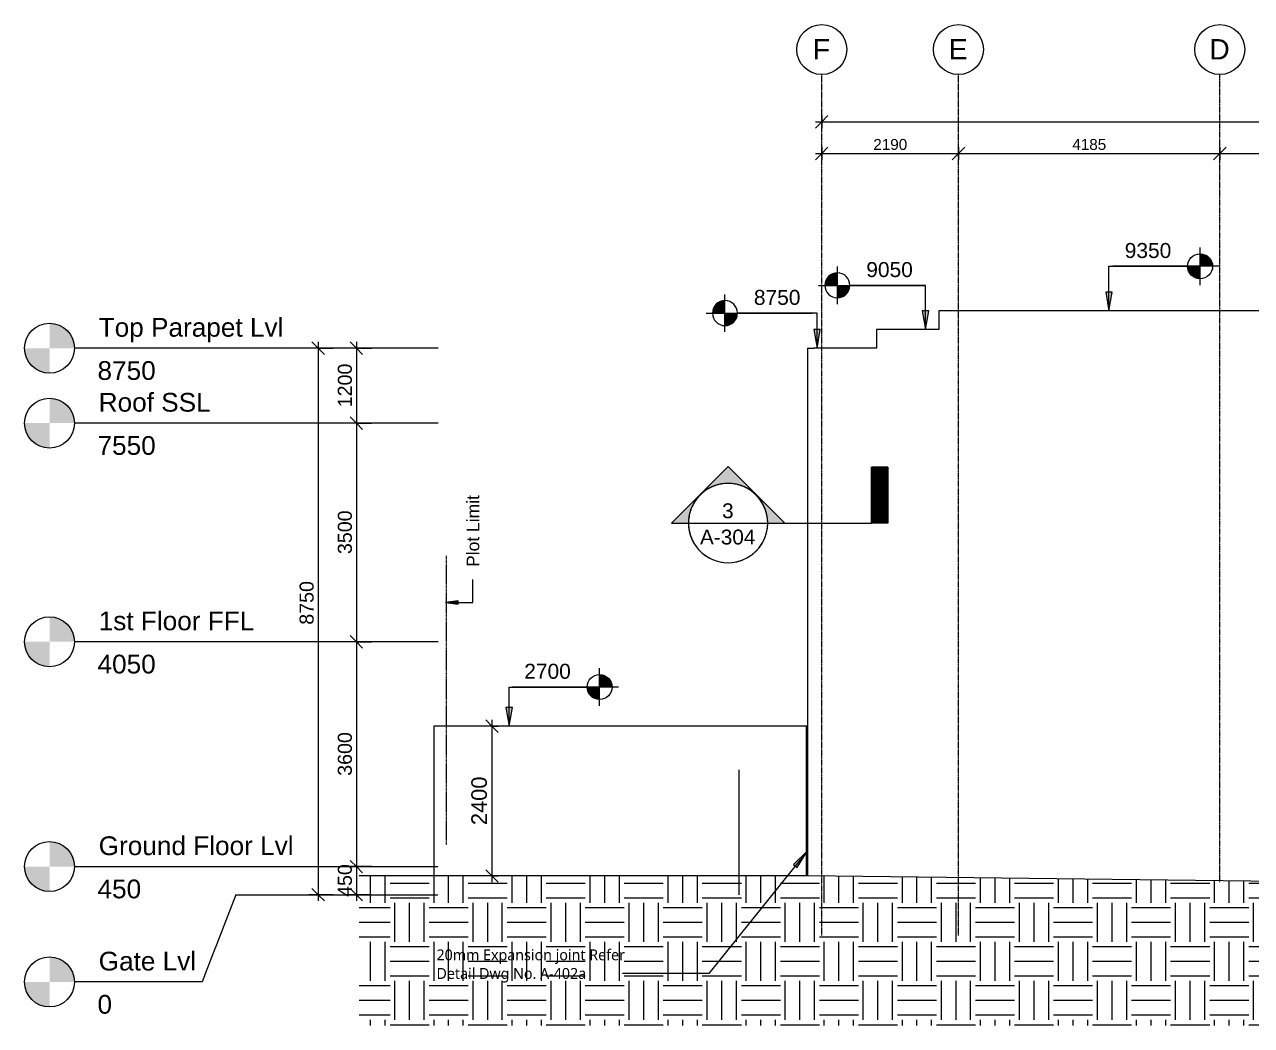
# Model space of a CAD drawing. Header units: millimetres. Extents: x -14692 to 72145, y -2093 to 15232.
# Drawn here: x 19291 to 38939, y -2093 to 13932 of the extents above; entities that cross this region are included whole.
import ezdxf

# ---------------------------------------------------------------- set-up
doc = ezdxf.new("R2010")
doc.units = ezdxf.units.MM
for name, pattern in [('Centre', [31.75, 6.35, -4.75, 15.9, -4.75]), ('Grid Line', [22.225, 12.7, -3.175, 3.175, -3.175]), ('Hidden', [7.14375, 4.7625, -2.38125])]:
    doc.linetypes.add(name, pattern=pattern)
for name, color, linetype, lineweight in [('A-ANNO-DIMS', 211, 'Continuous', 9), ('A-ANNO-DIMS-100', 211, 'Continuous', 9), ('A-ANNO-NOTE', 131, 'Continuous', 9), ('A-DETL', 90, 'Continuous', 9), ('A-DETL-GENF', 92, 'Continuous', 9), ('A-DETL-HDLN', 90, 'Hidden', 9), ('A-DETL-THIN', 151, 'Continuous', 9), ('A-FLOR-LEVL', 51, 'Continuous', 9), ('A-GENM', 13, 'Continuous', 9), ('A-WALL', 113, 'Continuous', 9), ('G-ANNO-DIMS', 111, 'Continuous', 9), ('G-ANNO-TEXT', 231, 'Continuous', 9), ('S-GRID', 1, 'Continuous', 9), ('S-GRID-IDEN', 1, 'Continuous', 9)]:
    doc.layers.add(name, color=color, linetype=linetype, lineweight=lineweight)
doc.styles.add('Arial', font='arial.ttf', dxfattribs={"height": 238.125})
doc.styles.add('Arial_1', font='arial.ttf', dxfattribs={"height": 300})
doc.styles.add('Arial_2', font='arial.ttf', dxfattribs={"height": 325})
doc.styles.add('Arial_3', font='arial.ttf', dxfattribs={"height": 225})
doc.styles.add('Arial_4', font='arial.ttf', dxfattribs={"height": 240})
doc.styles.add('Arial_5', font='arial.ttf', dxfattribs={"height": 200})
doc.styles.add('Arial_6', font='arial.ttf', dxfattribs={"height": 175})
doc.styles.add('Arial_7', font='arial.ttf', dxfattribs={"height": 250})
doc.styles.add('Lucida Sans Unicode_1', font='l_10646.ttf', dxfattribs={"height": 175})
doc.dimstyles.new('25', dxfattribs={"dimscale": 304.8, "dimtxt": 255.06485, "dimasz": 0.656168, "dimexe": 0.328084, "dimexo": 0.0625, "dimgap": 0.016404, "dimtad": 1, "dimdec": 0, "dimzin": 0, "dimdsep": 46, "dimtxsty": 'Arial_7', "dimblk1": 'OBLIQUE', "dimblk2": 'OBLIQUE', "dimsah": 1, "dimcen": 0.09, "dimdle": 0.328084, "dimazin": 0, "dimtfac": 1, "dimtdec": 4, "dimtix": 1, "dimtmove": 0, "dimatfit": 3, "dimfxl": 0.328084, "dimfxlon": 1, "dimtvp": 1, "dimtolj": 1, "dimtzin": 0, "dimarcsym": 2})
doc.dimstyles.new('Ele-dim-100', dxfattribs={"dimscale": 304.8, "dimtxt": 229.558365, "dimasz": 0.656168, "dimexe": 0.492126, "dimexo": 0.0625, "dimgap": 0.016404, "dimtad": 1, "dimdec": 0, "dimrnd": 5, "dimzin": 0, "dimdsep": 46, "dimtxsty": 'Arial_3', "dimblk1": 'OBLIQUE', "dimblk2": 'OBLIQUE', "dimsah": 1, "dimcen": 0.09, "dimdle": 0.328084, "dimazin": 0, "dimtfac": 1, "dimtdec": 4, "dimtix": 1, "dimtmove": 0, "dimatfit": 3, "dimfxl": 0.787402, "dimfxlon": 1, "dimtvp": 1, "dimtolj": 1, "dimtzin": 0, "dimarcsym": 2})
doc.dimstyles.new('Ele-dim-100_1', dxfattribs={"dimscale": 304.8, "dimtxt": 229.558365, "dimasz": 0.656168, "dimexe": 0.492126, "dimexo": 0.0625, "dimgap": 0.016404, "dimtad": 1, "dimdec": 0, "dimrnd": 5, "dimzin": 0, "dimdsep": 46, "dimtxsty": 'Arial_3', "dimblk1": 'OBLIQUE', "dimblk2": 'OBLIQUE', "dimsah": 1, "dimcen": 0.09, "dimdle": 0.328084, "dimazin": 0, "dimtfac": 1, "dimtdec": 4, "dimtix": 1, "dimtmove": 2, "dimatfit": 3, "dimfxl": 0.787402, "dimfxlon": 1, "dimtvp": 1, "dimtolj": 1, "dimtzin": 0, "dimarcsym": 2})
doc.dimstyles.new('grid-dim', dxfattribs={"dimscale": 304.8, "dimtxt": 178.545395, "dimasz": 0.656168, "dimexe": 0.328084, "dimexo": 0.0625, "dimgap": 0.016404, "dimtad": 1, "dimdec": 0, "dimzin": 0, "dimdsep": 46, "dimtxsty": 'Arial_6', "dimblk1": 'OBLIQUE', "dimblk2": 'OBLIQUE', "dimsah": 1, "dimcen": 0.09, "dimdle": 0.328084, "dimazin": 0, "dimtfac": 1, "dimtdec": 4, "dimtix": 1, "dimtmove": 0, "dimatfit": 3, "dimfxl": 0.328084, "dimfxlon": 1, "dimtvp": 1, "dimtolj": 1, "dimtzin": 0, "dimarcsym": 2})

# ---------------------------------------------------------------- blocks, each defined once
blk = doc.blocks.new('Generic Models 2 - Generic Models 1-700113-Elevation-4')
at = {"layer": 'A-GENM'}
for q in [(-7037, 8750), (-7137, 300)]:
    blk.add_line((-7137, 8750), q, dxfattribs=at)
blk = doc.blocks.new('Fake_Section_Marker_17383 _1_ - Fake_Section_Marker_17383 _1_-1722654-Elevation-4')
at = {"layer": 'A-DETL-GENF'}
blk.add_line((-7503, 5950), (-6113, 5950), dxfattribs=at)
blk = doc.blocks.new('Level - Standard-24867-Elevation-4')
at = {"layer": 'A-FLOR-LEVL'}
h = blk.add_hatch(color=256, dxfattribs=at)
edge = h.paths.add_edge_path()
edge.add_line((-19278, -1397), (-18878, -1397))
edge.add_arc((-19278, -1397), 400, 0, 90)
edge.add_line((-19278, -997), (-19278, -1397))
h = blk.add_hatch(color=256, dxfattribs=at)
edge = h.paths.add_edge_path()
edge.add_line((-19278, -1797), (-19278, -1397))
edge.add_line((-19278, -1397), (-19678, -1397))
edge.add_arc((-19278, -1397), 400, 180, 270)
blk.add_circle((-19278, -1397), 400, dxfattribs=at)
blk = doc.blocks.new('Grid - 100-grid-312781-Elevation-4')
at = {"layer": 'S-GRID-IDEN'}
blk.add_circle((9888, 13532), 400, dxfattribs=at)
blk = doc.blocks.new('DIMBLOCK28-Elevation-4')
at = {"layer": 'A-ANNO-DIMS-100', "transparency": 16777216}
for p, q in [((24605, 8750), (24505, 8850)), ((24605, 8850), (24605, 7550)), ((24845, 8750), (24455, 8750)), ((24605, 8750), (24705, 8650)), ((24605, 8750), (24845, 8750)), ((24845, 7550), (24455, 7550)), ((24605, 7550), (24505, 7650)), ((24605, 7550), (24705, 7450)), ((24605, 7550), (24845, 7550))]:
    blk.add_line(p, q, dxfattribs=at)
at = {"layer": 'A-ANNO-DIMS-100', "color": 0, "transparency": 16777216, "insert": (24308, 7804), "char_height": 225, "width": 830.65, "attachment_point": 1, "rotation": 90, "line_spacing_factor": 0.941778, "style": 'Arial_3'}
blk.add_mtext('1200', dxfattribs=at)
blk = doc.blocks.new('_Oblique')
at = {"color": 0, "linetype": 'ByBlock', "lineweight": -2}
blk.add_line((-0.5, -0.5), (0.5, 0.5), dxfattribs=at)
blk = doc.blocks.new('DIMBLOCK29-Elevation-4')
at = {"layer": 'A-ANNO-DIMS-100', "transparency": 16777216}
for p, q in [((24845, 7550), (24455, 7550)), ((24605, 7550), (24505, 7650)), ((24605, 7550), (24605, 4050)), ((24605, 7550), (24705, 7450)), ((24605, 7550), (24845, 7550)), ((24605, 4050), (24505, 4150)), ((24845, 4050), (24455, 4050)), ((24605, 4050), (24705, 3950)), ((24605, 4050), (24845, 4050))]:
    blk.add_line(p, q, dxfattribs=at)
at = {"layer": 'A-ANNO-DIMS-100', "color": 0, "transparency": 16777216, "insert": (24308, 5454), "char_height": 225, "width": 830.65, "attachment_point": 1, "rotation": 90, "line_spacing_factor": 0.941778, "style": 'Arial_3'}
blk.add_mtext('3500', dxfattribs=at)
blk = doc.blocks.new('DIMBLOCK30-Elevation-4')
at = {"layer": 'A-ANNO-DIMS-100', "transparency": 16777216}
for p, q in [((24605, 4050), (24505, 4150)), ((24845, 4050), (24455, 4050)), ((24605, 4050), (24605, 450)), ((24605, 4050), (24705, 3950)), ((24605, 4050), (24845, 4050)), ((24845, 450), (24455, 450)), ((24605, 450), (24505, 550)), ((24605, 450), (24705, 350)), ((24605, 450), (24845, 450))]:
    blk.add_line(p, q, dxfattribs=at)
at = {"layer": 'A-ANNO-DIMS-100', "color": 0, "transparency": 16777216, "insert": (24308, 1904), "char_height": 225, "width": 830.65, "attachment_point": 1, "rotation": 90, "line_spacing_factor": 0.941778, "style": 'Arial_3'}
blk.add_mtext('3600', dxfattribs=at)
blk = doc.blocks.new('DIMBLOCK31-Elevation-4')
at = {"layer": 'A-ANNO-DIMS-100', "transparency": 16777216}
for p, q in [((24845, 450), (24455, 450)), ((24605, 450), (24505, 550)), ((24605, 450), (24605, -100)), ((24605, 450), (24705, 350)), ((24605, 450), (24845, 450)), ((24845, 0), (24455, 0)), ((24605, 0), (24505, 100)), ((24605, 0), (24705, -100)), ((24605, 0), (24845, 0))]:
    blk.add_line(p, q, dxfattribs=at)
at = {"layer": 'A-ANNO-DIMS-100', "color": 0, "transparency": 16777216, "insert": (24308, -35), "char_height": 225, "width": 622.99, "attachment_point": 1, "rotation": 90, "line_spacing_factor": 0.941778, "style": 'Arial_3'}
blk.add_mtext('450', dxfattribs=at)
blk = doc.blocks.new('DIMBLOCK32-Elevation-4')
at = {"layer": 'A-ANNO-DIMS-100', "transparency": 16777216}
for p, q in [((23994, 8750), (23894, 8850)), ((23994, 8850), (23994, -100)), ((24234, 8750), (23844, 8750)), ((23994, 8750), (24094, 8650)), ((23994, 8750), (24234, 8750)), ((24234, 0), (23844, 0)), ((23994, 0), (23894, 100)), ((23994, 0), (24094, -100)), ((23994, 0), (24234, 0))]:
    blk.add_line(p, q, dxfattribs=at)
at = {"layer": 'A-ANNO-DIMS-100', "color": 0, "transparency": 16777216, "insert": (23696, 4323), "char_height": 225, "width": 830.65, "attachment_point": 1, "rotation": 90, "line_spacing_factor": 0.941778, "style": 'Arial_3'}
blk.add_mtext('8750', dxfattribs=at)
blk = doc.blocks.new('Spot Elevations - Standard-23738-Elevation-4')
at = {"layer": 'G-ANNO-DIMS'}
h = blk.add_hatch(color=256, dxfattribs=at)
edge = h.paths.add_edge_path()
edge.add_line((-852, 10062), (-652, 10062))
edge.add_arc((-852, 10062), 200, 0, 90)
edge.add_line((-852, 10262), (-852, 10062))
h = blk.add_hatch(color=256, dxfattribs=at)
edge = h.paths.add_edge_path()
edge.add_line((-852, 10062), (-1052, 10062))
edge.add_arc((-852, 10062), 200, 180, 270)
edge.add_line((-852, 9862), (-852, 10062))
for p, q in [((-852, 9762), (-852, 10362)), ((-552, 10062), (-2252, 10062))]:
    blk.add_line(p, q, dxfattribs=at)
blk.add_circle((-852, 10062), 200, dxfattribs=at)
blk = doc.blocks.new('DIMBLOCK34-Elevation-4')
at = {"layer": 'A-ANNO-DIMS-100', "transparency": 16777216}
for p, q in [((26776, 2700), (26676, 2800)), ((26776, 2800), (26776, 200)), ((26876, 2700), (26676, 2700)), ((26776, 2700), (26876, 2600)), ((26776, 2700), (26876, 2700)), ((26776, 300), (26676, 400)), ((26876, 300), (26676, 300)), ((26776, 300), (26876, 200)), ((26776, 300), (26876, 300))]:
    blk.add_line(p, q, dxfattribs=at)
at = {"layer": 'A-ANNO-DIMS-100', "color": 0, "transparency": 16777216, "insert": (26446, 1115), "char_height": 250, "width": 922.94, "attachment_point": 1, "rotation": 90, "line_spacing_factor": 0.941778, "style": 'Arial_7'}
blk.add_mtext('2400', dxfattribs=at)
blk = doc.blocks.new('DIMBLOCK36-Elevation-4')
at = {"layer": 'A-ANNO-DIMS-100', "transparency": 16777216}
for p, q in [((31957, 11868), (34247, 11868)), ((32057, 11868), (31957, 11768)), ((32057, 11868), (32157, 11968)), ((32057, 11968), (32057, 11768)), ((32057, 11868), (32057, 11968)), ((34247, 11868), (34147, 11768)), ((34247, 11868), (34347, 11968)), ((34247, 11968), (34247, 11768)), ((34247, 11868), (34247, 11968))]:
    blk.add_line(p, q, dxfattribs=at)
at = {"layer": 'A-ANNO-DIMS-100', "color": 0, "transparency": 16777216, "insert": (32883, 12100), "char_height": 175, "width": 646.06, "attachment_point": 1, "line_spacing_factor": 0.941778, "style": 'Arial_6'}
blk.add_mtext('2190', dxfattribs=at)
blk = doc.blocks.new('DIMBLOCK37-Elevation-4')
at = {"layer": 'A-ANNO-DIMS-100', "transparency": 16777216}
for p, q in [((34247, 11868), (34147, 11768)), ((34247, 11868), (34347, 11968)), ((34247, 11968), (34247, 11768)), ((34247, 11868), (34247, 11968)), ((34247, 11868), (38432, 11868)), ((38432, 11868), (38332, 11768)), ((38432, 11868), (38532, 11968)), ((38432, 11968), (38432, 11768)), ((38432, 11868), (38432, 11968))]:
    blk.add_line(p, q, dxfattribs=at)
at = {"layer": 'A-ANNO-DIMS-100', "color": 0, "transparency": 16777216, "insert": (36070, 12100), "char_height": 175, "width": 646.06, "attachment_point": 1, "line_spacing_factor": 0.941778, "style": 'Arial_6'}
blk.add_mtext('4185', dxfattribs=at)
blk = doc.blocks.new('DIMBLOCK38-Elevation-4')
at = {"layer": 'A-ANNO-DIMS-100', "transparency": 16777216}
for p, q in [((38432, 11868), (38332, 11768)), ((38432, 11868), (38532, 11968)), ((38432, 11968), (38432, 11768)), ((38432, 11868), (38432, 11968)), ((38432, 11868), (41232, 11868)), ((41232, 11868), (41132, 11768)), ((41232, 11868), (41332, 11968)), ((41232, 11968), (41232, 11768)), ((41232, 11868), (41232, 11968))]:
    blk.add_line(p, q, dxfattribs=at)
at = {"layer": 'A-ANNO-DIMS-100', "color": 0, "transparency": 16777216, "insert": (39563, 12100), "char_height": 175, "width": 646.06, "attachment_point": 1, "line_spacing_factor": 0.941778, "style": 'Arial_6'}
blk.add_mtext('2800', dxfattribs=at)
blk = doc.blocks.new('DIMBLOCK43-Elevation-4')
at = {"layer": 'A-ANNO-DIMS-100', "transparency": 16777216}
for p, q in [((32057, 12375), (32157, 12475)), ((32057, 12475), (32057, 12275)), ((32057, 12375), (32057, 12475)), ((56947, 12375), (57047, 12475)), ((56947, 12475), (56947, 12275)), ((56947, 12375), (56947, 12475)), ((31957, 12375), (57047, 12375)), ((32057, 12375), (31957, 12275)), ((56947, 12375), (56847, 12275))]:
    blk.add_line(p, q, dxfattribs=at)
at = {"layer": 'A-ANNO-DIMS-100', "color": 0, "transparency": 16777216, "insert": (44166, 12607), "char_height": 175, "width": 807.57, "attachment_point": 1, "line_spacing_factor": 0.941778, "style": 'Arial_6'}
blk.add_mtext('24890', dxfattribs=at)

msp = doc.modelspace()

# ---------------------------------------------------------------- hatches: boundary and pattern name
at = {"layer": 'A-ANNO-NOTE'}
for points in [[(31466, 5950), (30558, 6857.9), (29650.1, 5950), (29923, 5950), (29923.9, 5983.2), (29926.5, 6016.4), (29930.9, 6049.3), (29936.9, 6082), (29944.7, 6114.4), (29954.1, 6146.2), (29965.2, 6177.6), (29977.9, 6208.3), (29992.2, 6238.3), (30008.1, 6267.5), (30025.5, 6295.8), (30044.3, 6323.2), (30064.5, 6349.6), (30086.1, 6374.9), (30109, 6399), (30133.1, 6421.9), (30158.4, 6443.5), (30184.8, 6463.7), (30212.2, 6482.6), (30240.5, 6499.9), (30269.8, 6515.8), (30299.8, 6530.1), (30330.5, 6542.8), (30361.8, 6553.9), (30393.7, 6563.4), (30426, 6571.1), (30458.7, 6577.2), (30491.7, 6581.5), (30524.8, 6584.1), (30558, 6585), (30591.3, 6584.1), (30624.4, 6581.5), (30657.4, 6577.2), (30690.1, 6571.1), (30722.4, 6563.4), (30754.3, 6553.9), (30785.6, 6542.8), (30816.3, 6530.1), (30846.3, 6515.8), (30875.5, 6499.9), (30903.9, 6482.6), (30931.3, 6463.7), (30957.7, 6443.5), (30982.9, 6421.9), (31007, 6399), (31029.9, 6374.9), (31051.5, 6349.6), (31071.8, 6323.2), (31090.6, 6295.8), (31108, 6267.5), (31123.8, 6238.3), (31138.1, 6208.3), (31152.6, 6172.9), (31162, 6146.2), (31171.4, 6114.4), (31179.2, 6082), (31185.2, 6049.3), (31189.6, 6016.4), (31192.2, 5983.2), (31193, 5950), (31306.9, 5950)], [(33118.9, 5955.1), (33118.9, 6848), (32855.9, 6848), (32855.9, 5955.1)]]:
    msp.add_hatch(color=256, dxfattribs=at).paths.add_polyline_path(points)
at = {"layer": 'A-DETL-GENF'}
h = msp.add_hatch(dxfattribs=at)
h.set_pattern_fill('FP_3', color=8, style=0, pattern_type=2)
h.set_pattern_definition([(0, (42645, 1200), (625, 625), [625, -625]), (0, (42645, 1434.4), (625, 625), [625, -625]), (0, (42645, 1668.75), (625, 625), [625, -625]), (90, (42723.14, 1746.9), (-625, 625), [625, -625]), (90, (42957.5, 1746.9), (-625, 625), [625, -625]), (90, (43191.9, 1746.9), (-625, 625), [625, -625])])
h.paths.add_polyline_path([(34849, -2093.1), (58037, -2093.1), (58037, 0), (31832.2, 300), (24649.8, 300), (24649.8, -2093.1), (32487.6, -2093.1)])
at = {"layer": 'G-ANNO-DIMS'}
for points in [[(36657.9, 9350), (36710.8, 9650), (36605, 9650)], [(33719.5, 9050), (33772.4, 9350), (33666.6, 9350)], [(31982.4, 8750), (32035.3, 9050), (31929.5, 9050)], [(27051.8, 2700), (27104.7, 3000), (26998.9, 3000)]]:
    msp.add_hatch(color=256, dxfattribs=at).paths.add_polyline_path(points)
at = {"layer": 'G-ANNO-TEXT'}
for points in [[(26034.8, 4680.1), (26234.8, 4653.8), (26234.8, 4706.5)], [(31824.1, 694.8), (31605.3, 485.8), (31666.9, 436.3)]]:
    msp.add_hatch(color=7, dxfattribs=at).paths.add_polyline_path(points)

# ---------------------------------------------------------------- linework, layer by layer
at = {"layer": 'A-ANNO-NOTE'}
for p, q in [((30558, 6857.9), (29650.1, 5950)), ((31466, 5950), (30558, 6857.9)), ((33118.9, 6848), (32855.9, 6848)), ((32855.9, 6848), (32855.9, 5955.1)), ((32855.9, 6848), (33118.9, 6848)), ((32855.9, 5950), (32855.9, 6848)), ((32855.9, 6828.2), (33118.9, 6828.2)), ((32855.9, 6808.3), (33118.9, 6808.3)), ((32855.9, 6788.5), (33118.9, 6788.5)), ((32855.9, 6768.7), (33118.9, 6768.7)), ((32855.9, 6748.8), (33118.9, 6748.8)), ((32855.9, 6729), (33118.9, 6729)), ((32855.9, 6709.1), (33118.9, 6709.1)), ((32855.9, 6689.3), (33118.9, 6689.3)), ((33118.9, 5955.1), (33118.9, 6848)), ((33118.9, 6848), (33118.9, 5950)), ((32855.9, 6669.4), (33118.9, 6669.4)), ((32855.9, 6649.6), (33118.9, 6649.6)), ((32855.9, 6629.7), (33118.9, 6629.7)), ((32855.9, 6609.9), (33118.9, 6609.9)), ((32855.9, 6590.1), (33118.9, 6590.1)), ((32855.9, 6570.2), (33118.9, 6570.2)), ((32855.9, 6550.4), (33118.9, 6550.4)), ((32855.9, 6530.5), (33118.9, 6530.5)), ((32855.9, 6510.7), (33118.9, 6510.7)), ((32855.9, 6490.8), (33118.9, 6490.8)), ((32855.9, 6471), (33118.9, 6471)), ((32855.9, 6451.2), (33118.9, 6451.2)), ((32855.9, 6431.3), (33118.9, 6431.3)), ((32855.9, 6411.5), (33118.9, 6411.5)), ((32855.9, 6391.6), (33118.9, 6391.6)), ((32855.9, 6371.8), (33118.9, 6371.8)), ((32855.9, 6351.9), (33118.9, 6351.9)), ((32855.9, 6332.1), (33118.9, 6332.1)), ((32855.9, 6312.2), (33118.9, 6312.2)), ((32855.9, 6292.4), (33118.9, 6292.4)), ((32855.9, 6272.6), (33118.9, 6272.6)), ((32855.9, 6252.7), (33118.9, 6252.7)), ((32855.9, 6232.9), (33118.9, 6232.9)), ((32855.9, 6213), (33118.9, 6213)), ((32855.9, 6193.2), (33118.9, 6193.2)), ((32855.9, 6173.3), (33118.9, 6173.3)), ((32855.9, 6153.5), (33118.9, 6153.5)), ((32855.9, 6133.7), (33118.9, 6133.7)), ((32855.9, 6113.8), (33118.9, 6113.8)), ((32855.9, 6094), (33118.9, 6094)), ((29650.1, 5950), (29923, 5950)), ((29923, 5950), (31192.8, 5950)), ((31193, 5950), (31466, 5950)), ((32855.9, 6074.1), (33118.9, 6074.1)), ((32855.9, 6054.3), (33118.9, 6054.3)), ((32855.9, 6034.4), (33118.9, 6034.4)), ((32855.9, 6014.6), (33118.9, 6014.6)), ((32855.9, 5994.7), (33118.9, 5994.7)), ((32855.9, 5974.9), (33118.9, 5974.9)), ((32855.9, 5955.1), (33118.9, 5955.1)), ((32855.9, 5955.1), (33118.9, 5955.1)), ((33118.9, 5950), (32855.9, 5950))]:
    msp.add_line(p, q, dxfattribs=at)
for centre, start, end in [((30558, 5950), 0, 180), ((30558, 5950), 116.78529, 126.43829), ((30557.8, 5950), 113.79998, 122.98664), ((30558, 5950), 107.08239, 116.72161), ((30557.8, 5950), 104.32495, 113.54513), ((30558, 5950), 97.32166, 106.97651), ((30557.8, 5950), 94.79489, 104.09799), ((30558, 5950), 87.62421, 97.26678), ((30557.8, 5950), 85.27356, 94.69012), ((30558, 5950), 77.85778, 87.51501), ((30557.8, 5950), 75.79465, 85.25023), ((30558, 5950), 68.16566, 77.81242), ((30557.8, 5950), 0, 75.78421), ((30558, 5950), 58.39368, 68.05381), ((30558, 5950), 48.70675, 58.35855), ((30558, 5950), 145.99759, 155.63263), ((30557.8, 5950), 142.30886, 151.36247), ((30558, 5950), 136.24867, 145.90036), ((30557.8, 5950), 132.84416, 141.86873), ((30558, 5950), 126.54019, 136.1769), ((30557.8, 5950), 123.32308, 132.42934), ((30558, 5950), 38.92934, 48.59291), ((30558, 5950), 29.24749, 38.90518), ((30558, 5950), 165.4546, 175.08881), ((30557.8, 5950), 161.32767, 170.24161), ((30558, 5950), 155.71181, 165.3627), ((30557.8, 5950), 151.81941, 160.79955), ((30558, 5950), 19.50145, 29.13233), ((30558, 5950), 9.78788, 19.45946), ((30557.8, 5950), 170.77971, 179.73887), ((30557.8, 5950), 180, 360), ((30558, 5950), 175.17468, 360), ((30558, 5950), 0, 9.67206)]:
    msp.add_arc(centre, 635, start, end, dxfattribs=at)
at = {"layer": 'A-DETL'}
msp.add_line((30732.2, 2000), (30732.2, 0), dxfattribs=at)
at = {"layer": 'A-DETL-HDLN'}
msp.add_line((26047.2, 800), (26047.2, 5430), dxfattribs=at)
at = {"layer": 'A-DETL-THIN'}
for p, q in [((31812.2, 300), (31812.2, 2700)), ((31832.2, 300), (24649.8, 300)), ((58037, 0), (31832.2, 300))]:
    msp.add_line(p, q, dxfattribs=at)
at = {"layer": 'A-FLOR-LEVL', "linetype": 'Centre'}
for p, q in [((25914.1, 7550), (20091.5, 7550)), ((25914.1, 4050), (20091.5, 4050)), ((20091.5, 450), (25914.1, 450)), ((22674.3, 0), (25914.1, 0))]:
    msp.add_line(p, q, dxfattribs=at)
at = {"layer": 'A-FLOR-LEVL'}
msp.add_line((22134.6, -1397.3), (20091.5, -1397.3), dxfattribs=at)
at = {"layer": 'A-WALL'}
for p, q in [((50182.2, 9350), (33932.2, 9350)), ((33932.2, 9350), (33932.2, 9050)), ((33932.2, 9050), (32932.2, 9050)), ((32932.2, 9050), (32932.2, 8750)), ((32932.2, 8750), (31932.2, 8750)), ((31832.2, 2700), (25847.2, 2700)), ((25847.2, 2700), (25847.2, 300))]:
    msp.add_line(p, q, dxfattribs=at)
at = {"layer": 'G-ANNO-DIMS'}
for p, q in [((36657.9, 10061.6), (37917.1, 10061.6)), ((36657.9, 9350), (36657.9, 10061.6)), ((33719.5, 9756.2), (32508.2, 9756.2)), ((33719.5, 9050), (33719.5, 9756.2)), ((36710.8, 9650), (36605, 9650)), ((36605, 9650), (36657.9, 9350)), ((36657.9, 9350), (36710.8, 9650)), ((31982.4, 9311), (30708.2, 9311)), ((31982.4, 8750), (31982.4, 9311)), ((33772.4, 9350), (33666.6, 9350)), ((33666.6, 9350), (33719.5, 9050)), ((33719.5, 9050), (33772.4, 9350)), ((32035.3, 9050), (31929.5, 9050)), ((31929.5, 9050), (31982.4, 8750)), ((31982.4, 8750), (32035.3, 9050)), ((27051.8, 3324.8), (28300.8, 3324.8)), ((27051.8, 2700), (27051.8, 3324.8)), ((27104.7, 3000), (26998.9, 3000)), ((26998.9, 3000), (27051.8, 2700)), ((27051.8, 2700), (27104.7, 3000))]:
    msp.add_line(p, q, dxfattribs=at)
at = {"layer": 'G-ANNO-TEXT', "color": 7}
for p, q in [((26472.8, 4680.1), (26472.8, 5045.7)), ((26234.8, 4706.5), (26034.8, 4680.1)), ((26034.8, 4680.1), (26234.8, 4653.8)), ((26034.8, 4680.1), (26472.8, 4680.1)), ((26234.8, 4653.8), (26234.8, 4706.5)), ((31824.1, 694.8), (30251.5, -1260.5)), ((31824.1, 694.8), (31605.3, 485.8)), ((31666.9, 436.3), (31824.1, 694.8)), ((31605.3, 485.8), (31666.9, 436.3)), ((29709.6, -1260.5), (28866.4, -1260.5)), ((30251.5, -1260.5), (29709.6, -1260.5))]:
    msp.add_line(p, q, dxfattribs=at)
at = {"layer": 'S-GRID', "linetype": 'Grid Line'}
for p, q in [((32057.2, -653.8), (32057.2, 13132.2)), ((34247.2, -653.8), (34247.2, 13132.2)), ((38432.2, 200), (38432.2, 13132.2))]:
    msp.add_line(p, q, dxfattribs=at)

# ---------------------------------------------------------------- block references
at = {"layer": 'A-DETL-GENF'}
msp.add_blockref('Fake_Section_Marker_17383 _1_ - Fake_Section_Marker_17383 _1_-1722654-Elevation-4', (38969.3, 0), dxfattribs=at)
at = {"layer": 'A-FLOR-LEVL'}
for p in [(38969.3, 10147.3), (38969.3, 8947.3), (38969.3, 5447.3), (38969.3, 1847.3), (38969.3, 0)]:
    msp.add_blockref('Level - Standard-24867-Elevation-4', p, dxfattribs=at)
at = {"layer": 'A-GENM'}
msp.add_blockref('Generic Models 2 - Generic Models 1-700113-Elevation-4', (38969.3, 0), dxfattribs=at)
at = {"layer": 'G-ANNO-DIMS'}
for p in [(38969.3, 0), (29353.1, -6736.8)]:
    msp.add_blockref('Spot Elevations - Standard-23738-Elevation-4', p, dxfattribs=at)
at = {"layer": 'G-ANNO-DIMS', "extrusion": (0, 0, -1)}
for p in [(-31455.9, -305.4), (-29656, -750.6)]:
    msp.add_blockref('Spot Elevations - Standard-23738-Elevation-4', p, dxfattribs=at)
at = {"layer": 'S-GRID-IDEN'}
for p in [(22169.3, 0), (24359.3, 0), (28544.3, 0)]:
    msp.add_blockref('Grid - 100-grid-312781-Elevation-4', p, dxfattribs=at)

# ---------------------------------------------------------------- texts
at = {"layer": 'A-ANNO-NOTE', "attachment_point": 1, "style": 'Arial'}
for s, insert, char_height, width in [('3', (30461.9, 6266.1), 238.1, 224.472), ('A-304', (30107.9, 5845.7), 238.12, 1082.278)]:
    msp.add_mtext(s, dxfattribs=dict(at, insert=insert, char_height=char_height, width=width))
at = {"layer": 'A-FLOR-LEVL', "char_height": 300, "attachment_point": 1, "style": 'Arial_1', "bg_fill": 3, "box_fill_scale": 1.25, "bg_fill_color": 256, "bg_fill_true_color": 13158600, "bg_fill_transparency": 0}
for s, insert, width in [('Top Parapet Lvl', (20478.7, 9234.4), 3663.712), ('Roof SSL', (20478.7, 8034.4), 2212.657), ('7550', (20459.9, 7342.6), 1154.43), ('1st Floor FFL', (20478.7, 4534.4), 3062.446), ('4050', (20459.9, 3842.6), 1154.43), ('Ground Floor Lvl', (20478.7, 934.4), 3848.1), ('450', (20459.9, 242.6), 865.822), ('Gate Lvl', (20478.7, -912.9), 1932.067), ('0', (20459.9, -1604.7), 288.607)]:
    msp.add_mtext(s, dxfattribs=dict(at, insert=insert, width=width))
at = {"layer": 'G-ANNO-DIMS', "char_height": 240, "width": 893.244, "attachment_point": 1, "line_spacing_factor": 0.941778, "style": 'Arial_4'}
for s, insert in [('9350', (36909.9, 10434.5)), ('9050', (32771, 10129.1)), ('8750', (30971.1, 9683.9)), ('2700', (27293.6, 3697.7))]:
    msp.add_mtext(s, dxfattribs=dict(at, insert=insert))
at = {"layer": 'G-ANNO-TEXT', "color": 7, "insert": (26372.8, 5248.9), "char_height": 200, "width": 1435.021, "attachment_point": 1, "rotation": 90, "style": 'Arial_5'}
msp.add_mtext('Plot Limit', dxfattribs=at)
at = {"layer": 'G-ANNO-TEXT', "color": 7, "char_height": 175, "attachment_point": 1, "style": 'Lucida Sans Unicode_1'}
for s, insert, width in [('20mm Expansion joint Refer ', (25888.4, -875.3), 4208.859), ('Detail Dwg No. A-402a', (25888.4, -1173), 3359.071)]:
    msp.add_mtext(s, dxfattribs=dict(at, insert=insert, width=width))

# ---------------------------------------------------------------- dimensions: what is measured, and where the dimension line sits
at = {"layer": 'A-ANNO-DIMS'}
for base, p1, p2, override, picture, middle in [((56947.2, 12375.2), (32057.2, 12475.2), (56947.2, 12475.2), {"dimpost": '<>', "dimfxl": 24889.999246}, 'DIMBLOCK43-Elevation-4', (44502.2, 12469.5)), ((34247.2, 11868.2), (32057.2, 11968.2), (34247.2, 11968.2), {"dimpost": '<>', "dimfxl": 2190.000054}, 'DIMBLOCK36-Elevation-4', (33152.2, 11962.6)), ((38432.2, 11868.2), (34247.2, 11968.2), (38432.2, 11968.2), {"dimpost": '<>', "dimfxl": 4184.999946}, 'DIMBLOCK37-Elevation-4', (36339.7, 11962.6)), ((41232.2, 11868.2), (38432.2, 11968.2), (41232.2, 11968.2), {"dimpost": '<>', "dimfxl": 2800}, 'DIMBLOCK38-Elevation-4', (39832.2, 11962.6))]:
    dim = msp.add_linear_dim(base=base, p1=p1, p2=p2, dimstyle='grid-dim', override=override, dxfattribs=at)
    dim.commit()
    dim.dimension.update_dxf_attribs({"geometry": picture, "text_midpoint": middle})
for base, p1, p2, dimstyle, override, picture, middle in [((24604.6, 4050), (24844.6, 7550), (24844.6, 4050), 'Ele-dim-100', {"dimpost": '<>', "dimfxl": 3500}, 'DIMBLOCK29-Elevation-4', (24484.7, 5800)), ((26775.7, 300), (26875.7, 2700), (26875.7, 300), '25', {"dimpost": '<>', "dimfxl": 2400}, 'DIMBLOCK34-Elevation-4', (26643.1, 1500))]:
    dim = msp.add_linear_dim(base=base, p1=p1, p2=p2, angle=90, dimstyle=dimstyle, override=override, dxfattribs=at)
    dim.commit()
    dim.dimension.update_dxf_attribs({"geometry": picture, "text_midpoint": middle})

# ---------------------------------------------------------------- next in the draw order: linework, layer by layer
at = {"layer": 'A-FLOR-LEVL', "linetype": 'Centre'}
msp.add_line((25914.1, 8750), (20091.5, 8750), dxfattribs=at)
at = {"layer": 'A-FLOR-LEVL'}
msp.add_line((22674.3, 0), (22134.6, -1397.3), dxfattribs=at)

# ---------------------------------------------------------------- next in the draw order: texts
at = {"layer": 'A-FLOR-LEVL', "insert": (20459.9, 8542.6), "char_height": 300, "width": 1154.43, "attachment_point": 1, "style": 'Arial_1', "bg_fill": 3, "box_fill_scale": 1.25, "bg_fill_color": 256, "bg_fill_true_color": 13158600, "bg_fill_transparency": 0}
msp.add_mtext('8750', dxfattribs=at)
at = {"layer": 'S-GRID-IDEN', "char_height": 325, "attachment_point": 1, "style": 'Arial_2', "bg_fill": 3, "box_fill_scale": 1.25, "bg_fill_color": 256, "bg_fill_true_color": 13158600, "bg_fill_transparency": 0}
for s, insert, width in [('F', (31914.6, 13699), 336.709), ('E', (34091.6, 13699), 368.776), ('D', (38263.6, 13699), 400.844)]:
    msp.add_mtext(s, dxfattribs=dict(at, insert=insert, width=width))

# ---------------------------------------------------------------- next in the draw order: dimensions: what is measured, and where the dimension line sits
at = {"layer": 'A-ANNO-DIMS'}
dim = msp.add_linear_dim(base=(23993.5, 0), p1=(24233.5, 8750), p2=(24233.5, 0), angle=90, dimstyle='Ele-dim-100_1', override={"dimpost": '<>', "dimfxl": 8750}, dxfattribs=at)
dim.commit()
dim.dimension.update_dxf_attribs({"geometry": 'DIMBLOCK32-Elevation-4', "text_midpoint": (23846.4, 4738.5), "dimtype": 160, "text_rotation": 90})
for base, p1, p2, override, picture, middle in [((24604.6, 7550), (24844.6, 8750), (24844.6, 7550), {"dimpost": '<>', "dimfxl": 1200}, 'DIMBLOCK28-Elevation-4', (24484.7, 8150)), ((24604.6, 450), (24844.6, 4050), (24844.6, 450), {"dimpost": '<>', "dimfxl": 3600}, 'DIMBLOCK30-Elevation-4', (24484.7, 2250)), ((24604.6, 0), (24844.6, 450), (24844.6, 0), {"dimpost": '<>', "dimfxl": 450}, 'DIMBLOCK31-Elevation-4', (24484.7, 225))]:
    dim = msp.add_linear_dim(base=base, p1=p1, p2=p2, angle=90, dimstyle='Ele-dim-100', override=override, dxfattribs=at)
    dim.commit()
    dim.dimension.update_dxf_attribs({"geometry": picture, "text_midpoint": middle})

doc.saveas('drawing.dxf')
